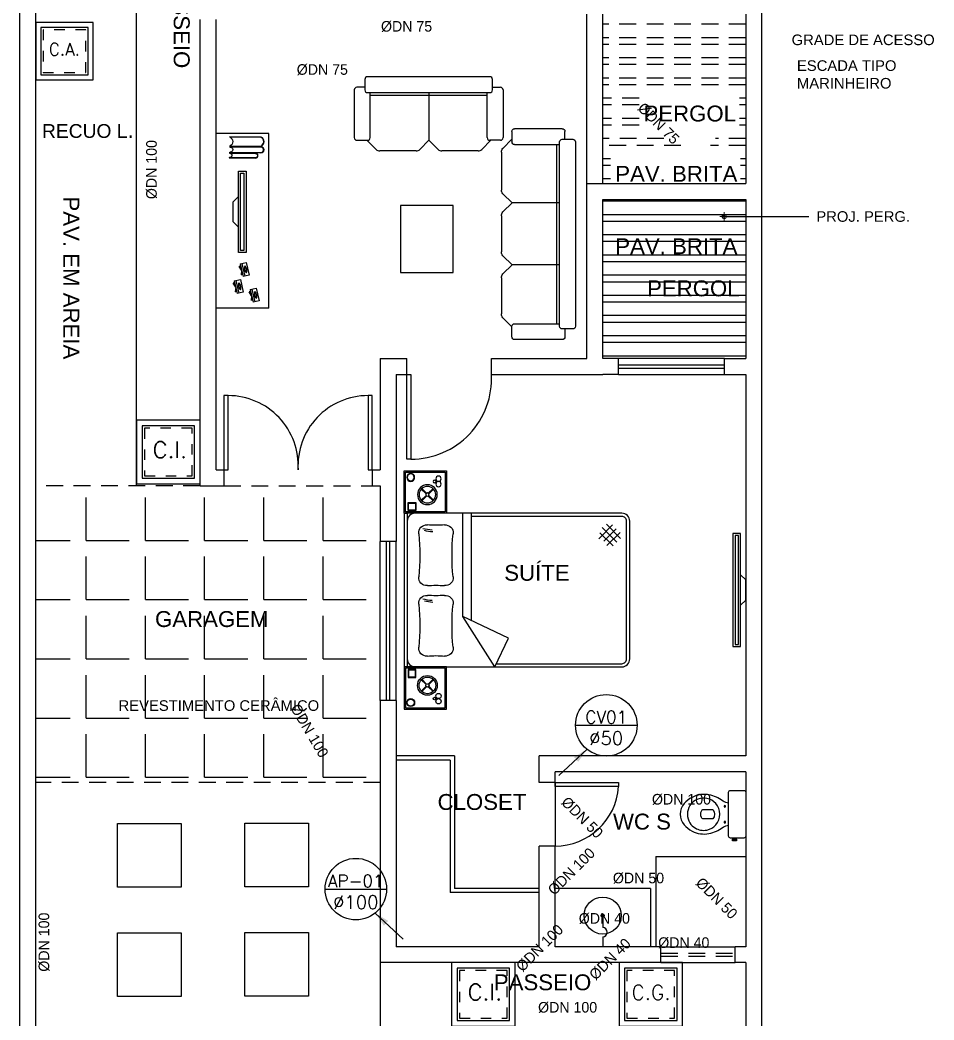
# Model space of a CAD drawing. Header units: millimetres. Extents: x 1936 to 2253, y 326 to 453.
# Drawn here: x 2092.15 to 2100.78, y 346.28 to 355.72 of the extents above; entities that cross this region are included whole.
import ezdxf
from ezdxf.enums import TextEntityAlignment as Align

# ---------------------------------------------------------------- set-up
doc = ezdxf.new("R2010")
doc.units = ezdxf.units.MM
doc.header["$LTSCALE"] = 0.5
doc.linetypes.add('HIDDEN', pattern=[9.525, 6.35, -3.175])
for name, color, linetype in [('-HIDRO', 8, 'Continuous'), ('A-PEN-C', 4, 'Continuous'), ('HIDROGRAFIA', 4, 'Continuous'), ('TEXTO', 7, 'Continuous'), ('VISTA1', 1, 'Continuous')]:
    doc.layers.add(name, color=color, linetype=linetype)
doc.layers.add('COTAS', color=53, linetype='Continuous', lineweight=9)
doc.styles.add('CARIMBO_DADOS', font='arial.ttf', dxfattribs={"height": 0.1})
doc.styles.add('R80', font='simplex.shx', dxfattribs={"height": 12})
doc.styles.add('ROMANS', font='romans')
doc.dimstyles.get("Standard").update_dxf_attribs({"dimtxt": 0.18, "dimasz": 0.18, "dimexe": 0.18, "dimexo": 0.0625, "dimgap": 0.09, "dimtad": 0, "dimtih": 1, "dimtoh": 1, "dimdec": 4, "dimzin": 0, "dimdsep": 46, "dimtxsty": 'Standard', "dimcen": 0.09, "dimadec": 0, "dimazin": 0, "dimtfac": 1, "dimtdec": 4, "dimtofl": 0, "dimtmove": 0, "dimatfit": 3, "dimfxl": 1, "dimtolj": 1, "dimtzin": 0, "dimarcsym": 0})

# ---------------------------------------------------------------- blocks, each defined once
blk = doc.blocks.new('inp_cx')
for p, q in [((40, 40), (-40, 40)), ((-40, 40), (-40, -40)), ((40, -40), (40, 40)), ((-40, -40), (40, -40))]:
    blk.add_line(p, q)
at = {"color": 1, "linetype": 'Continuous', "ltscale": 0.5}
for p, q in [((33, 33), (-33, 33)), ((-33, 33), (-33, -33)), ((33, -33), (33, 33)), ((-33, -33), (33, -33))]:
    blk.add_line(p, q, dxfattribs=at)
at = {"color": 1, "linetype": 'HIDDEN', "ltscale": 0.5}
for p, q in [((30, 30), (-30, 30)), ((-30, 30), (-30, -30)), ((30, -30), (30, 30)), ((-30, -30), (30, -30))]:
    blk.add_line(p, q, dxfattribs=at)
at = {"style": 'R80'}
blk.add_text('C.I.', height=20.59, dxfattribs=at).set_placement((-19.6, -7.5))
blk = doc.blocks.new('_cxareia')
for p, q in [((40, 40), (-40, 40)), ((-40, 40), (-40, -40)), ((40, -40), (40, 40)), ((-40, -40), (40, -40))]:
    blk.add_line(p, q)
at = {"color": 1, "linetype": 'Continuous', "ltscale": 0.5}
for p, q in [((33, 33), (-33, 33)), ((-33, 33), (-33, -33)), ((33, -33), (33, 33)), ((-33, -33), (33, -33))]:
    blk.add_line(p, q, dxfattribs=at)
at = {"color": 1, "linetype": 'HIDDEN', "ltscale": 0.5}
for p, q in [((30, 30), (-30, 30)), ((-30, 30), (-30, -30)), ((30, -30), (30, 30)), ((-30, -30), (30, -30))]:
    blk.add_line(p, q, dxfattribs=at)
at = {"style": 'R80'}
blk.add_text('C.A.', height=17.28, dxfattribs=at).set_placement((-22, -6.1))
blk = doc.blocks.new('Sofá02_2')
at = {"layer": '-HIDRO'}
for p, q in [((0.5775, 0), (-0.5775, 0)), ((-0.6025, -0.025), (-0.6025, -0.1)), ((0.6025, -0.1), (0.6025, -0.025)), ((-0.7025, -0.125), (-0.7025, -0.575)), ((-0.6025, -0.1), (-0.6775, -0.1)), ((-0.6025, -0.1), (-0.6025, -0.125)), ((-0.5775, -0.15), (0.5775, -0.15)), ((-0.5525, -0.575), (-0.5525, -0.15)), ((-0.5525, -0.175), (0.5525, -0.175)), ((0.0025, -0.15), (0.0025, -0.5993)), ((0.5525, -0.575), (0.5525, -0.15)), ((0.6025, -0.125), (0.6025, -0.1)), ((0.6025, -0.1), (0.6775, -0.1)), ((0.7025, -0.125), (0.7025, -0.575)), ((-0.6775, -0.6), (-0.5775, -0.6)), ((-0.5825, -0.5993), (-0.4964, -0.6854)), ((0.0025, -0.5993), (-0.0836, -0.6854)), ((0.0025, -0.5993), (0.0886, -0.6854)), ((0.5875, -0.5993), (0.5014, -0.6854)), ((0.6775, -0.6), (0.5775, -0.6)), ((-0.1189, -0.7), (-0.4611, -0.7)), ((0.4661, -0.7), (0.1239, -0.7))]:
    blk.add_line(p, q, dxfattribs=at)
for centre, radius, start, end in [((-0.5775, -0.025), 0.025, 90, 180), ((0.5775, -0.025), 0.025, 0, 90), ((-0.6775, -0.125), 0.025, 90, 180), ((-0.5775, -0.125), 0.025, 180, 270), ((0.5775, -0.125), 0.025, 270, 0), ((0.6775, -0.125), 0.025, 0, 90), ((-0.6775, -0.575), 0.025, 180, 270), ((-0.5775, -0.575), 0.025, 270, 0), ((0.5775, -0.575), 0.025, 180, 270), ((0.6775, -0.575), 0.025, 270, 0), ((-0.4611, -0.65), 0.05, 225, 270), ((-0.1189, -0.65), 0.05, 270, 315), ((0.1239, -0.65), 0.05, 225, 270), ((0.4661, -0.65), 0.05, 270, 315)]:
    blk.add_arc(centre, radius, start, end, dxfattribs=at)
blk = doc.blocks.new('Sofá02_3')
at = {"layer": '-HIDRO'}
for p, q in [((0.87, 0), (-0.87, 0)), ((-0.895, -0.025), (-0.895, -0.1)), ((0.895, -0.1), (0.895, -0.025)), ((-0.995, -0.125), (-0.995, -0.575)), ((-0.895, -0.1), (-0.97, -0.1)), ((-0.895, -0.1), (-0.895, -0.125)), ((-0.87, -0.15), (0.87, -0.15)), ((-0.845, -0.575), (-0.845, -0.15)), ((-0.845, -0.175), (0.845, -0.175)), ((-0.29, -0.15), (-0.29, -0.5993)), ((0.295, -0.15), (0.295, -0.5993)), ((0.845, -0.575), (0.845, -0.15)), ((0.895, -0.1), (0.97, -0.1)), ((0.895, -0.125), (0.895, -0.1)), ((0.995, -0.125), (0.995, -0.575)), ((-0.97, -0.6), (-0.8743, -0.6)), ((-0.8743, -0.6), (-0.7889, -0.6854)), ((-0.8743, -0.6), (-0.87, -0.6)), ((-0.29, -0.5993), (-0.3761, -0.6854)), ((-0.29, -0.5993), (-0.2039, -0.6854)), ((0.295, -0.5993), (0.2089, -0.6854)), ((0.295, -0.5993), (0.3811, -0.6854)), ((0.895, -0.6), (0.8096, -0.6854)), ((0.895, -0.6), (0.87, -0.6)), ((0.97, -0.6), (0.895, -0.6)), ((-0.4114, -0.7), (-0.7536, -0.7)), ((0.1736, -0.7), (-0.1686, -0.7)), ((0.7743, -0.7), (0.4164, -0.7))]:
    blk.add_line(p, q, dxfattribs=at)
for centre, radius, start, end in [((-0.87, -0.025), 0.025, 90, 180), ((0.87, -0.025), 0.025, 0, 90), ((-0.97, -0.125), 0.025, 90, 180), ((-0.87, -0.125), 0.025, 180, 270), ((0.87, -0.125), 0.025, 270, 0), ((0.97, -0.125), 0.025, 0, 90), ((-0.97, -0.575), 0.025, 180, 270), ((-0.87, -0.575), 0.025, 270, 0), ((0.87, -0.575), 0.025, 180, 270), ((0.97, -0.575), 0.025, 270, 0), ((-0.7536, -0.65), 0.05, 225, 270), ((-0.4114, -0.65), 0.05, 270, 315), ((-0.1686, -0.65), 0.05, 225, 270), ((0.1736, -0.65), 0.05, 270, 315), ((0.4164, -0.65), 0.05, 225, 270), ((0.7743, -0.65), 0.05, 270, 315)]:
    blk.add_arc(centre, radius, start, end, dxfattribs=at)
blk = doc.blocks.new('CamaCasal03')
at = {"layer": '-HIDRO'}
for p, q in [((0, 0.725), (0.03, 0.725)), ((0, -0.725), (0, 0.725)), ((0.03, -0.725), (0.03, 0.725)), ((0.8563, 0.725), (0.5557, 0.2489)), ((0.8563, 0.725), (0.9866, 0.4548)), ((0.9866, 0.4548), (0.5557, 0.2489)), ((0.6357, 0.2871), (0.6357, -0.725)), ((0.5557, 0.2489), (0.5557, -0.725)), ((1.9734, -0.4155), (1.8489, -0.5401)), ((2.0088, -0.4509), (1.8691, -0.5905)), ((2.0033, -0.5787), (1.8847, -0.46)), ((2.0387, -0.5433), (1.9146, -0.4192)), ((1.968, -0.614), (1.8369, -0.483)), ((2.0441, -0.4862), (1.9099, -0.6205)), ((0, -0.725), (0.03, -0.725))]:
    blk.add_line(p, q, dxfattribs=at)
for points in [[(0.03, 0.65, -0.414214), (0.105, 0.725), (2.055, 0.725, -0.414214), (2.13, 0.65), (2.13, -0.65, -0.414214), (2.055, -0.725), (0.105, -0.725, -0.414214), (0.03, -0.65)], [(0.8707, 0.695), (2.055, 0.695, -0.414214), (2.1, 0.65), (2.1, -0.65, -0.414214), (2.055, -0.695), (0.6357, -0.695, -0.260729)]]:
    blk.add_lwpolyline(points, format="xyb", dxfattribs=at)
for centre, radius, start, end in [((0.2132, 0.5483), 0.075, 84.82719, 186.04557), ((0.301, 1.5181), 0.8988, 264.82719, 275.17281), ((0.3888, 0.5483), 0.075, 353.95443, 95.17281), ((-1.7863, 0.3366), 1.9357, 353.95443, 6.04557), ((2.3883, 0.3366), 1.9357, 173.95443, 186.04557), ((0.2132, 0.1248), 0.075, 173.95443, 275.17281), ((0.3511, -0.7948), 0.8988, 95.55336, 101.22803), ((0.3667, -0.7773), 0.8988, 96.1446, 101.22803), ((0.3888, 0.1248), 0.075, 264.82719, 6.04557), ((0.301, -0.845), 0.8988, 84.82719, 95.17281), ((0.2132, -0.1161), 0.075, 84.82719, 186.04557), ((0.301, 0.8537), 0.8988, 264.82719, 275.17281), ((0.3888, -0.1161), 0.075, 353.95443, 95.17281), ((-1.7863, -0.3279), 1.9357, 353.95443, 6.04557), ((2.3883, -0.3279), 1.9357, 173.95443, 186.04557), ((0.2132, -0.5397), 0.075, 173.95443, 275.17281), ((0.3511, -1.4593), 0.8988, 95.55336, 101.22803), ((0.3667, -1.4418), 0.8988, 96.1446, 101.22803), ((0.3888, -0.5397), 0.075, 264.82719, 6.04557), ((0.301, -1.5094), 0.8988, 84.82719, 95.17281)]:
    blk.add_arc(centre, radius, start, end, dxfattribs=at)
blk = doc.blocks.new('MesaCanto01')
at = {"layer": '-HIDRO'}
for points in [[(0, -0.4), (0.4, -0.4), (0.4, 0), (0, 0)], [(0.0125, -0.3875), (0.3875, -0.3875), (0.3875, -0.0125), (0.0125, -0.0125)], [(0.0425, -0.095), (0.1075, -0.095), (0.1075, -0.03), (0.0425, -0.03)]]:
    blk.add_lwpolyline(points, close=True, dxfattribs=at)
for points in [[(0.0375, -0.1), (0.1125, -0.1), (0.1125, -0.025), (0.0375, -0.025), (0.0375, -0.1)], [(0.2072, -0.1664), (0.1628, -0.122)], [(0.1628, -0.228), (0.2072, -0.1836)], [(0.2116, -0.162), (0.1672, -0.1176)], [(0.1672, -0.2324), (0.2116, -0.188)], [(0.2288, -0.162), (0.2732, -0.1176)], [(0.2732, -0.2324), (0.2288, -0.188)], [(0.2332, -0.1664), (0.2776, -0.122)], [(0.2776, -0.228), (0.2332, -0.1836)]]:
    blk.add_lwpolyline(points, dxfattribs=at)
for centre, radius in [((0.2202, -0.175), 0.0937), ((0.2202, -0.175), 0.0781), ((0.2202, -0.175), 0.0156), ((0.325, -0.275), 0.025), ((0.0625, -0.3375), 0.0375), ((0.0625, -0.3375), 0.0325), ((0.2875, -0.3), 0.0125), ((0.325, -0.325), 0.025)]:
    blk.add_circle(centre, radius, dxfattribs=at)
blk = doc.blocks.new('Bacia01cx')
at = {"layer": '-HIDRO'}
for p, q in [((0.124, -0.2365), (0.088, -0.2365)), ((0.088, -0.2365), (0.088, -0.2525)), ((0.088, -0.2525), (0.106, -0.2525)), ((0.091, -0.225), (0.091, -0.2365)), ((0.106, -0.2525), (0.124, -0.2525)), ((0.121, -0.2365), (0.121, -0.225)), ((0.124, -0.2525), (0.124, -0.2365))]:
    blk.add_line(p, q, dxfattribs=at)
for points in [[(0, 0), (0, -0.207, 0.418036), (0.018, -0.225), (0.1435, -0.225, 0.424217), (0.1625, -0.207), (0.1625, 0.2066, 0.430132), (0.1435, 0.225), (0.121, 0.225), (0.091, 0.225), (0.018, 0.225, 0.418036), (0, 0.207)], [(0.2445, 0, -0.18052), (0.282, 0.1, -0.167158), (0.367, 0.1495, -0.1), (0.427, 0.1495, -0.096291), (0.477, 0.13, -0.13332), (0.527, 0.081, -0.150886), (0.5505, 0, -0.150886), (0.527, -0.081, -0.13332), (0.477, -0.13, -0.096291), (0.427, -0.1495, -0.1), (0.367, -0.1495, -0.167158), (0.282, -0.1, -0.18052)], [(0.419, 0.03, 0.276984), (0.397, 0.0445), (0.312, 0.0445, 0.393258), (0.312, -0.0445), (0.397, -0.0445, 0.276984), (0.419, -0.03, 0.2)]]:
    blk.add_lwpolyline(points, format="xyb", close=True, dxfattribs=at)
blk.add_lwpolyline([(0.1625, 0.1028), (0.187, 0.1105, 0.060779), (0.22, 0.1265, -0.06199), (0.277, 0.1605, -0.067868), (0.347, 0.1825, -0.08648), (0.427, 0.1845, -0.085166), (0.507, 0.159, -0.098298), (0.582, 0.1, -0.182004), (0.62, 0, -0.182004), (0.582, -0.1, -0.098298), (0.507, -0.159, -0.085166), (0.427, -0.1845, -0.08648), (0.347, -0.1825, -0.067868), (0.277, -0.1605, -0.06199), (0.22, -0.1265, 0.060779), (0.187, -0.1105), (0.1625, -0.1028)], format="xyb", dxfattribs=at)
for centre in [(0.1977, 0.075), (0.1977, -0.075)]:
    blk.add_circle(centre, 0.0075, dxfattribs=at)
blk = doc.blocks.new('CIRCULOS')
at = {"layer": 'COTAS'}
for p, q in [((-4, 0), (4, 0)), ((0, 4), (0, -4))]:
    blk.add_line(p, q, dxfattribs=at)
for radius in [2, 1]:
    blk.add_circle((0, 0), radius, dxfattribs=at)
blk = doc.blocks.new('_cxgordu')
for p, q in [((40, 40), (-40, 40)), ((-40, 40), (-40, -40)), ((40, -40), (40, 40)), ((-40, -40), (40, -40))]:
    blk.add_line(p, q)
at = {"color": 1, "linetype": 'Continuous', "ltscale": 0.5}
for p, q in [((33, 33), (-33, 33)), ((-33, 33), (-33, -33)), ((33, -33), (33, 33)), ((-33, -33), (33, -33))]:
    blk.add_line(p, q, dxfattribs=at)
at = {"color": 1, "linetype": 'HIDDEN', "ltscale": 0.5}
for p, q in [((30, 30), (-30, 30)), ((-30, 30), (-30, -30)), ((30, -30), (30, 30)), ((-30, -30), (30, -30))]:
    blk.add_line(p, q, dxfattribs=at)
at = {"style": 'R80'}
blk.add_text('C.G.', height=18.48, dxfattribs=at).set_placement((-24.3, -6.9))

msp = doc.modelspace()

# ---------------------------------------------------------------- hatches: boundary and pattern name
at = {"layer": '-HIDRO', "linetype": 'HIDDEN', "ltscale": 0.05}
h = msp.add_hatch(dxfattribs=at)
h.set_pattern_fill('ANSI32', color=256, scale=0.02, angle=135, style=0)
h.set_pattern_definition([(180, (-2029.64851, 180.27226), (-1e-17, -0.1905), []), (180, (-2029.71201, 180.33576), (-1e-17, -0.1905), [])])
h.paths.add_polyline_path([(2098.9987, 354.0212), (2097.6487, 354.0212), (2097.6487, 352.5212), (2098.9987, 352.5212)])
at = {"layer": '-HIDRO', "ltscale": 0.05}
h = msp.add_hatch(dxfattribs=at)
h.set_pattern_fill('ANGLE', color=256, scale=0.08, style=0)
h.set_pattern_definition([(0, (-2144.60697, 180.9292), (0, 0.5588), [0.4064, -0.1524]), (90, (-2144.60697, 180.9292), (-0.5588, 3e-17), [0.4064, -0.1524])])
h.paths.add_polyline_path([(2092.2987, 351.3212), (2095.5487, 351.3212), (2095.5487, 348.5212), (2092.2987, 348.5212)])

# ---------------------------------------------------------------- linework, layer by layer
for p, q in [((2092.1487, 339.4712), (2092.1487, 364.4712)), ((2099.1487, 364.4712), (2099.1487, 339.4712)), ((2092.2987, 339.9712), (2092.2987, 358.2212)), ((2093.2487, 351.3212), (2093.2487, 357.6212)), ((2097.4987, 354.1712), (2097.4987, 355.7712)), ((2097.6487, 354.1712), (2097.6487, 355.7712)), ((2098.9987, 355.7712), (2098.9987, 354.1712)), ((2093.8487, 351.3212), (2093.8487, 355.7212)), ((2093.9987, 351.4712), (2093.9987, 355.7212)), ((2097.4987, 354.1712), (2098.9987, 354.1712)), ((2097.4987, 352.5212), (2097.4987, 354.1712)), ((2097.6487, 354.0212), (2098.9987, 354.0212)), ((2097.6487, 352.5212), (2097.6487, 354.0212)), ((2098.9987, 354.0212), (2098.9987, 352.5212)), ((2095.5487, 352.5212), (2095.5487, 351.4712)), ((2095.5487, 352.5212), (2095.7987, 352.5212)), ((2095.7987, 352.3712), (2095.7987, 352.5212)), ((2096.5987, 352.5212), (2097.4987, 352.5212)), ((2096.5987, 352.3712), (2096.5987, 352.5212)), ((2097.7987, 352.5212), (2097.6487, 352.5212)), ((2097.7987, 352.3712), (2097.7987, 352.5212)), ((2098.7987, 352.5212), (2097.7987, 352.5212)), ((2097.7987, 352.4612), (2098.7987, 352.4612)), ((2098.7987, 352.3712), (2098.7987, 352.5212)), ((2098.7987, 352.5212), (2098.9987, 352.5212)), ((2098.9987, 352.5212), (2098.9987, 352.5212)), ((2095.6987, 352.3712), (2095.6987, 350.7949)), ((2095.6987, 352.3712), (2095.7987, 352.3712)), ((2096.5987, 352.3712), (2097.6487, 352.3712)), ((2097.7987, 352.3712), (2097.6487, 352.3712)), ((2097.7987, 352.4312), (2098.7987, 352.4312)), ((2097.7987, 352.3712), (2098.7987, 352.3712)), ((2098.7987, 352.3712), (2098.9987, 352.3712)), ((2098.9987, 352.3712), (2098.9987, 348.7712)), ((2098.9987, 352.3712), (2098.9987, 352.3712)), ((2093.9987, 351.4712), (2094.0737, 351.4712)), ((2094.0737, 351.4712), (2094.0737, 351.3212)), ((2095.4737, 351.4712), (2095.5487, 351.4712)), ((2095.4737, 351.4712), (2095.4737, 351.3212)), ((2093.8487, 351.3212), (2094.0737, 351.3212)), ((2095.4737, 351.3212), (2095.5487, 351.3212)), ((2095.5487, 351.3212), (2095.5487, 350.7949)), ((2095.6987, 350.7949), (2095.5487, 350.7949)), ((2095.5487, 349.2949), (2095.5487, 350.7949)), ((2095.6087, 349.2949), (2095.6087, 350.7949)), ((2095.6387, 349.2949), (2095.6387, 350.7949)), ((2095.6987, 349.2949), (2095.6987, 350.7949)), ((2095.5487, 349.2949), (2095.5487, 346.8212)), ((2095.6987, 349.2949), (2095.5487, 349.2949)), ((2095.6987, 349.2949), (2095.6987, 346.9712)), ((2096.2487, 348.7712), (2095.6987, 348.7712)), ((2096.2487, 348.7712), (2096.2487, 347.5212)), ((2097.0487, 348.5212), (2097.0487, 348.7712)), ((2098.9987, 348.7712), (2097.0487, 348.7712)), ((2096.2087, 348.7312), (2095.6987, 348.7312)), ((2096.2087, 348.7312), (2096.2087, 347.4812)), ((2097.1987, 348.5212), (2097.1987, 348.6212)), ((2098.9987, 348.6212), (2097.1987, 348.6212)), ((2098.9987, 348.6212), (2098.9987, 346.9712)), ((2097.1987, 348.5212), (2097.0487, 348.5212)), ((2097.1987, 348.5212), (2097.1987, 347.9212)), ((2097.0487, 346.9712), (2097.0487, 347.9212)), ((2097.1987, 347.9212), (2097.0487, 347.9212)), ((2097.1987, 346.9712), (2097.1987, 347.9212)), ((2098.1487, 347.8212), (2098.1487, 346.9712)), ((2098.1487, 347.8212), (2098.9987, 347.8212)), ((2097.0487, 347.4812), (2096.2087, 347.4812)), ((2097.0487, 347.5212), (2096.2487, 347.5212)), ((2098.0987, 347.5212), (2097.1987, 347.5212)), ((2098.0987, 347.5212), (2098.0987, 346.9712)), ((2097.0487, 346.9712), (2095.6987, 346.9712)), ((2098.1987, 346.9712), (2097.1987, 346.9712)), ((2098.1987, 346.8212), (2098.1987, 346.9712)), ((2098.1987, 346.9712), (2098.8987, 346.9712)), ((2098.9987, 346.9712), (2098.8987, 346.9712)), ((2098.8987, 346.8212), (2098.8987, 346.9712)), ((2098.1987, 346.8212), (2095.5487, 346.8212)), ((2095.5487, 346.8212), (2095.5487, 346.2212)), ((2098.1987, 346.8212), (2098.8987, 346.8212)), ((2098.9987, 346.8212), (2098.8987, 346.8212)), ((2098.9987, 346.8212), (2098.9987, 339.9712))]:
    msp.add_line(p, q, dxfattribs=at)
at = {"layer": '-HIDRO', "linetype": 'HIDDEN', "ltscale": 0.05}
for p, q in [((2098.9987, 355.6758), (2097.6487, 355.6758)), ((2098.9987, 355.6758), (2098.8237, 355.6758)), ((2098.9987, 355.5488), (2097.6487, 355.5488)), ((2098.9987, 355.4853), (2097.6487, 355.4853)), ((2098.9987, 355.5488), (2098.8237, 355.5488)), ((2098.9987, 355.4853), (2098.8237, 355.4853)), ((2098.9987, 355.3583), (2097.6487, 355.3583)), ((2098.9987, 355.2948), (2097.6487, 355.2948)), ((2098.9987, 355.3583), (2098.8237, 355.3583)), ((2098.9987, 355.2948), (2098.8237, 355.2948)), ((2098.9987, 355.1678), (2097.6487, 355.1678)), ((2098.9987, 355.1043), (2097.6487, 355.1043)), ((2097.9916, 354.9773), (2097.6487, 354.9773)), ((2097.9916, 354.9138), (2097.6487, 354.9138)), ((2098.9987, 354.9773), (2098.94, 354.9773)), ((2098.9987, 354.9138), (2098.94, 354.9138)), ((2097.9916, 354.7868), (2097.6487, 354.7868)), ((2097.9916, 354.7233), (2097.6487, 354.7233)), ((2098.9987, 354.7868), (2098.94, 354.7868)), ((2098.9987, 354.7233), (2098.94, 354.7233)), ((2098.2268, 354.5963), (2097.6487, 354.5963)), ((2098.3872, 354.5328), (2097.6487, 354.5328)), ((2098.9987, 354.5328), (2098.666, 354.5328)), ((2098.9987, 354.5963), (2098.7116, 354.5963)), ((2097.7213, 354.4058), (2097.6487, 354.4058)), ((2097.7213, 354.3423), (2097.6487, 354.3423)), ((2098.9987, 354.4058), (2098.9495, 354.4058)), ((2098.9987, 354.3423), (2098.9495, 354.3423)), ((2097.7213, 354.2153), (2097.6487, 354.2153)), ((2098.9987, 354.2153), (2098.9495, 354.2153)), ((2093.8487, 351.3212), (2092.2987, 351.3212)), ((2094.0737, 351.3212), (2095.4737, 351.3212)), ((2095.5487, 348.5212), (2092.2987, 348.5212)), ((2098.1987, 346.9112), (2098.8987, 346.9112)), ((2098.1987, 346.8812), (2098.8987, 346.8812))]:
    msp.add_line(p, q, dxfattribs=at)
at = {"layer": '-HIDRO'}
for p, q in [((2094.4987, 354.6459), (2093.9987, 354.6459)), ((2094.4987, 352.9959), (2094.4987, 354.6459)), ((2094.2111, 354.0488), (2094.1611, 354.0004)), ((2094.1611, 353.8107), (2094.1611, 354.0004)), ((2094.2111, 353.7622), (2094.1611, 353.8107)), ((2094.2236, 353.3952), (2094.2167, 353.3907)), ((2094.2408, 353.3543), (2094.2167, 353.3907)), ((2094.2355, 353.3771), (2094.2236, 353.3952)), ((2094.2271, 353.4134), (2094.2545, 353.2952)), ((2094.2427, 353.417), (2094.2701, 353.2988)), ((2094.2408, 353.3543), (2094.2351, 353.3111)), ((2094.2433, 353.31), (2094.2351, 353.3111)), ((2094.2461, 353.3315), (2094.2433, 353.31)), ((2094.1674, 353.2353), (2094.1606, 353.2308)), ((2094.1847, 353.1945), (2094.1606, 353.2308)), ((2094.1794, 353.2173), (2094.1674, 353.2353)), ((2094.171, 353.2536), (2094.1983, 353.1354)), ((2094.1866, 353.2572), (2094.2139, 353.139)), ((2094.1847, 353.1945), (2094.179, 353.1512)), ((2094.1871, 353.1502), (2094.179, 353.1512)), ((2094.1899, 353.1717), (2094.1871, 353.1502)), ((2094.3181, 353.1536), (2094.3112, 353.1491)), ((2094.3353, 353.1127), (2094.3112, 353.1491)), ((2094.3301, 353.1355), (2094.3181, 353.1536)), ((2094.3217, 353.1718), (2094.349, 353.0536)), ((2094.3353, 353.1127), (2094.3296, 353.0695)), ((2094.3372, 353.1754), (2094.3646, 353.0572)), ((2094.3406, 353.0899), (2094.3378, 353.0684)), ((2094.4987, 352.9959), (2093.9987, 352.9959)), ((2098.9487, 350.48), (2098.9987, 350.4315)), ((2098.9987, 350.2419), (2098.9987, 350.4315)), ((2098.9487, 350.1934), (2098.9987, 350.2419))]:
    msp.add_line(p, q, dxfattribs=at)
for points in [[(2094.1245, 354.4639), (2094.4234, 354.4619, 0.999999), (2094.4238, 354.5187), (2094.1269, 354.5207)], [(2094.1249, 354.5246), (2094.4239, 354.5226, 0.644224), (2094.4245, 354.6108), (2094.1275, 354.6128)], [(2094.125, 354.5282), (2094.4239, 354.5262, 0.612611), (2094.4244, 354.6072), (2094.1275, 354.6092)], [(2094.1325, 354.6092, -0.612611), (2094.1319, 354.5282, -0.497032)], [(2094.1245, 354.4675), (2094.4235, 354.4655, 1), (2094.4238, 354.5151), (2094.1269, 354.5171)], [(2094.1279, 354.4586, -1), (2094.1277, 354.4173, -0.811334)], [(2094.1318, 354.5171, -1), (2094.1315, 354.4675, -0.811334)], [(2094.2838, 353.332, 0.133156), (2094.2852, 353.3336, 0.089205), (2094.2875, 353.3418, 0.046171), (2094.2875, 353.3511, 0.034315), (2094.2855, 353.3635, 0.034315), (2094.2818, 353.3755, 0.046171), (2094.2777, 353.3839, 0.089205), (2094.2721, 353.3903, 0.133156), (2094.2701, 353.3911, 0.227076)], [(2094.2276, 353.1721, 0.133156), (2094.229, 353.1737, 0.089205), (2094.2313, 353.1819, 0.046171), (2094.2313, 353.1913, 0.034315), (2094.2294, 353.2037, 0.034315), (2094.2257, 353.2157, 0.046171), (2094.2216, 353.2241, 0.089205), (2094.2159, 353.2304, 0.133156), (2094.214, 353.2313, 0.227076)], [(2094.3783, 353.0904, 0.133156), (2094.3797, 353.0919, 0.089205), (2094.382, 353.1001, 0.046171), (2094.382, 353.1095, 0.034315), (2094.38, 353.1219, 0.034315), (2094.3763, 353.1339, 0.046171), (2094.3722, 353.1423, 0.089205), (2094.3666, 353.1487, 0.133156), (2094.3646, 353.1495, 0.227076)]]:
    msp.add_lwpolyline(points, format="xyb", dxfattribs=at)
for points in [[(2094.1256, 354.4586), (2094.3712, 354.457, -1), (2094.371, 354.4156), (2094.1237, 354.4173), (2094.1237, 354.4143), (2094.3709, 354.4126, 0.999999), (2094.3713, 354.46), (2094.1256, 354.4616)], [(2094.2852, 353.332, 0.227076), (2094.288, 353.3342, 0.089205), (2094.2903, 353.3424, 0.046171), (2094.2903, 353.3518, 0.034315), (2094.2883, 353.3642, 0.034315), (2094.2846, 353.3762, 0.046171), (2094.2805, 353.3846, 0.089205), (2094.2749, 353.3909, 0.227076), (2094.2714, 353.3917, 0.227076), (2094.2687, 353.3895, 0.089205), (2094.2664, 353.3813, 0.046171), (2094.2664, 353.372, 0.034315), (2094.2684, 353.3596, 0.034315), (2094.2721, 353.3475, 0.046171), (2094.2762, 353.3391, 0.089205), (2094.2818, 353.3328, 0.227076)], [(2094.2291, 353.1722, 0.227076), (2094.2318, 353.1744, 0.089205), (2094.2341, 353.1825, 0.046171), (2094.2341, 353.1919, 0.034315), (2094.2322, 353.2043, 0.034315), (2094.2285, 353.2163, 0.046171), (2094.2244, 353.2247, 0.089205), (2094.2187, 353.2311, 0.227076), (2094.2153, 353.2318, 0.227076), (2094.2126, 353.2297, 0.089205), (2094.2103, 353.2215, 0.046171), (2094.2103, 353.2121, 0.034315), (2094.2123, 353.1997, 0.034315), (2094.2159, 353.1877, 0.046171), (2094.2201, 353.1793, 0.089205), (2094.2257, 353.1729, 0.227076)], [(2094.3798, 353.0904, 0.227076), (2094.3825, 353.0926, 0.089205), (2094.3848, 353.1008, 0.046171), (2094.3848, 353.1101, 0.034315), (2094.3828, 353.1225, 0.034315), (2094.3791, 353.1346, 0.046171), (2094.375, 353.143, 0.089205), (2094.3694, 353.1493, 0.227076), (2094.366, 353.1501, 0.227076), (2094.3632, 353.1479, 0.089205), (2094.361, 353.1397, 0.046171), (2094.3609, 353.1304, 0.034315), (2094.3629, 353.1179, 0.034315), (2094.3666, 353.1059, 0.046171), (2094.3707, 353.0975, 0.089205), (2094.3764, 353.0912, 0.227076)]]:
    msp.add_lwpolyline(points, format="xyb", close=True, dxfattribs=at)
for points in [[(2094.2111, 354.2893), (2094.2822, 354.2893), (2094.2822, 353.5218), (2094.2111, 353.5218)], [(2094.2311, 354.2693), (2094.2622, 354.2693), (2094.2622, 353.5418), (2094.2311, 353.5418)], [(2095.741, 353.3319), (2096.2364, 353.3319), (2096.2364, 353.9644), (2095.741, 353.9644)], [(2098.9487, 350.8705), (2098.8776, 350.8705), (2098.8776, 349.8029), (2098.9487, 349.8029)], [(2098.9287, 350.8505), (2098.8976, 350.8505), (2098.8976, 349.8229), (2098.9287, 349.8229)]]:
    msp.add_lwpolyline(points, close=True, dxfattribs=at)
for points in [[(2094.2271, 353.4134), (2094.2846, 353.4267), (2094.312, 353.3085), (2094.2545, 353.2952)], [(2094.171, 353.2536), (2094.2285, 353.2669), (2094.2558, 353.1487), (2094.1983, 353.1354)], [(2094.3217, 353.1718), (2094.3791, 353.1851), (2094.4065, 353.0669), (2094.349, 353.0536)]]:
    msp.add_lwpolyline(points, dxfattribs=at)
at = {"layer": '-HIDRO', "ltscale": 0.05}
for points in [[(2095.7987, 352.3712), (2095.8387, 352.3712), (2095.8387, 351.5712), (2095.7987, 351.5712)], [(2094.0737, 351.4712), (2094.1137, 351.4712), (2094.1137, 352.1712), (2094.0737, 352.1712)], [(2095.4337, 351.4712), (2095.4737, 351.4712), (2095.4737, 352.1712), (2095.4337, 352.1712)], [(2097.1987, 348.5212), (2097.7987, 348.5212), (2097.7987, 348.4812), (2097.1987, 348.4812)], [(2093.6705, 347.5337), (2093.0705, 347.5337), (2093.0705, 348.1337), (2093.6705, 348.1337)], [(2094.8705, 347.5374), (2094.2705, 347.5374), (2094.2705, 348.1374), (2094.8705, 348.1374)], [(2093.6705, 346.5004), (2093.0705, 346.5004), (2093.0705, 347.1004), (2093.6705, 347.1004)], [(2094.8705, 346.5041), (2094.2705, 346.5041), (2094.2705, 347.1041), (2094.8705, 347.1041)]]:
    msp.add_lwpolyline(points, close=True, dxfattribs=at)
for radius in [0.175, 0.015]:
    msp.add_circle((2097.6487, 347.265), radius, dxfattribs=at)
for centre, radius, start, end in [((2095.8387, 352.3322), 0.761, 270, 2.9376), ((2094.1137, 351.5101), 0.6611, 356.63063, 90), ((2095.4337, 351.5101), 0.6611, 90, 183.36937), ((2097.1987, 348.5226), 0.6014, 270, 356.05013)]:
    msp.add_arc(centre, radius, start, end, dxfattribs=at)
at = {"layer": 'A-PEN-C'}
for p, q in [((2097.3925, 349.0602), (2097.9728, 349.0602)), ((2097.5008, 348.8341), (2097.2346, 348.5867)), ((2095.0284, 347.5144), (2095.6087, 347.5144)), ((2095.5004, 347.2883), (2095.7666, 347.0409))]:
    msp.add_line(p, q, dxfattribs=at)
for centre in [(2097.6827, 349.0602), (2095.3185, 347.5144)]:
    msp.add_circle(centre, 0.2902, dxfattribs=at)
for points in [[(2097.5008, 348.8341), (2097.3772, 348.7602), (2097.4181, 348.7163)], [(2095.5004, 347.2883), (2095.624, 347.2144), (2095.5831, 347.1704)]]:
    msp.add_solid(points, dxfattribs=at)
at = {"layer": 'VISTA1'}
for p, q in [((2097.6487, 347.2811), (2097.6487, 347.153)), ((2097.6487, 347.0634), (2097.6487, 346.9681))]:
    msp.add_line(p, q, dxfattribs=at)
msp.add_arc((2097.6456, 347.1082), 0.0449, 274.04849, 85.95151, dxfattribs=at)

# ---------------------------------------------------------------- block references
at = {"layer": '-HIDRO'}
for name, p in [('Sofá02_2', (2096.006, 355.1803)), ('MesaCanto01', (2095.7737, 349.6117))]:
    msp.add_blockref(name, p, dxfattribs=at)
at = {"layer": '-HIDRO', "xscale": -1}
for name, p, rotation in [('Sofá02_3', (2097.3921, 353.695), 270), ('MesaCanto01', (2095.7737, 351.0617), 180), ('CamaCasal03', (2095.7737, 350.3367), 180)]:
    msp.add_blockref(name, p, dxfattribs=dict(at, rotation=rotation))
msp.add_blockref('Bacia01cx', (2098.9987, 348.2212), dxfattribs=at)
at = {"layer": 'HIDROGRAFIA'}
for name, p, xscale, yscale, zscale in [('_cxareia', (2092.5687, 355.4217), 0.006750000000465661, 0.006750000000010914, 0.00675), ('inp_cx', (2093.5487, 351.6392), 0.007500000000163709, 0.007499999999936335, 0.0075), ('inp_cx', (2096.5221, 346.5212), 0.007500000000163709, 0.007499999999936335, 0.0075), ('_cxgordu', (2098.1026, 346.5212), 0.007500000000163709, 0.007499999999936335, 0.0075)]:
    msp.add_blockref(name, p, dxfattribs=dict(at, xscale=xscale, yscale=yscale, zscale=zscale))

# ---------------------------------------------------------------- texts
at = {"layer": '-HIDRO', "char_height": 0.15, "attachment_point": 5, "rotation": 270, "style": 'CARIMBO_DADOS'}
for s, insert in [('PASSEIO', (2093.6741, 355.7198)), ('PAV. EM AREIA', (2092.633, 353.282))]:
    msp.add_mtext(s, dxfattribs=dict(at, insert=insert))
at = {"layer": '-HIDRO', "char_height": 0.1, "attachment_point": 1, "style": 'CARIMBO_DADOS'}
for s, insert, width in [('GRADE DE ACESSO', (2099.4316, 355.5784), 1.395469), ('\\A1;ESCADA TIPO MARINHEIRO', (2099.4818, 355.3353), 1.068129)]:
    msp.add_mtext(s, dxfattribs=dict(at, insert=insert, width=width))
at = {"layer": '-HIDRO', "attachment_point": 5, "style": 'CARIMBO_DADOS'}
for s, insert, char_height in [('PERGOL', (2098.4701, 354.8321), 0.15), ('{\\H0.86667x;RECUO L}.', (2092.7888, 354.6773), 0.15), ('PAV. BRITA', (2098.3435, 354.2643), 0.15), ('PAV. BRITA', (2098.3435, 353.5807), 0.15), ('PERGOL', (2098.5038, 353.1824), 0.15), ('SUÍTE', (2097.0278, 350.4982), 0.15), ('GARAGEM ', (2093.9587, 350.0616), 0.15), ('REVESTIMENTO CERÂMICO', (2094.0257, 349.2458), 0.1), ('CLOSET', (2096.5089, 348.3356), 0.15), ('WC S', (2098.019, 348.1506), 0.15), ('PASSEIO', (2097.0809, 346.6339), 0.15)]:
    msp.add_mtext(s, dxfattribs=dict(at, insert=insert, char_height=char_height))
at = {"layer": '-HIDRO', "ltscale": 0.05, "insert": (2099.6645, 353.9113), "char_height": 0.1, "attachment_point": 1, "style": 'CARIMBO_DADOS'}
msp.add_mtext('PROJ. PERG.', dxfattribs=at)
at = {"layer": 'A-PEN-C', "style": 'ROMANS'}
for s, height, p in [('CV01', 0.117, (2097.6827, 349.0787)), ('%%C50', 0.12468, (2097.682, 348.8756)), ('AP-01', 0.117, (2095.3185, 347.5329)), ('%%C100', 0.12468, (2095.3178, 347.3297))]:
    msp.add_text(s, height=height, dxfattribs=at).set_placement(p, align=Align.CENTER)
at = {"layer": 'TEXTO'}
for s, p in [('ØDN 75', (2095.7974, 355.656)), ('ØDN 75', (2095.0023, 355.2486)), ('ØDN 100', (2098.3921, 348.3626)), ('ØDN 50', (2097.9864, 347.6192)), ('ØDN 40', (2097.6642, 347.2383)), ('ØDN 40', (2098.414, 347.0097)), ('ØDN 100', (2097.3174, 346.3993))]:
    msp.add_text(s, height=0.1, dxfattribs=at).set_placement(p, align=Align.MIDDLE_CENTER)
for s, rotation, p in [('ØDN 75', 315, (2098.177, 354.7407)), ('ØDN 100', 90, (2093.3893, 354.304)), ('ØDN 100', 300.55239, (2094.8822, 349.0098)), ('ØDN 50', 315, (2097.4555, 348.1912)), ('ØDN 100', 45, (2097.3527, 347.6819)), ('ØDN 50', 315, (2098.7248, 347.4291)), ('ØDN 100', 90, (2092.3742, 347.0139)), ('ØDN 100', 45, (2097.0526, 346.9598)), ('ØDN 40', 45, (2097.7168, 346.8547))]:
    msp.add_text(s, height=0.1, rotation=rotation, dxfattribs=at).set_placement(p, align=Align.MIDDLE_CENTER)

# ---------------------------------------------------------------- leaders
at = {"layer": '-HIDRO', "ltscale": 0.05, "annotation_type": 0, "has_hookline": 1, "hookline_direction": 0, "text_width": 0.862}
msp.add_leader([(2098.7952, 353.8613), (2099.5945, 353.8613)], dimstyle='Standard', override={"dimtxt": 0.1, "dimasz": 0.01, "dimexe": 0, "dimexo": 0, "dimgap": 0.07, "dimtad": 0, "dimtih": 0, "dimtoh": 0, "dimdec": 2, "dimzin": 5, "dimtxsty": 'CARIMBO_DADOS', "dimcen": 0, "dimse1": 1, "dimse2": 1, "dimclrd": 8, "dimclre": 8, "dimclrt": 230, "dimtfac": 100, "dimtdec": 2, "dimtix": 1, "dimtofl": 1, "dimtmove": 2, "dimldrblk": 'CIRCULOS', "dimtzin": 5}, dxfattribs=at)

doc.saveas('drawing.dxf')
